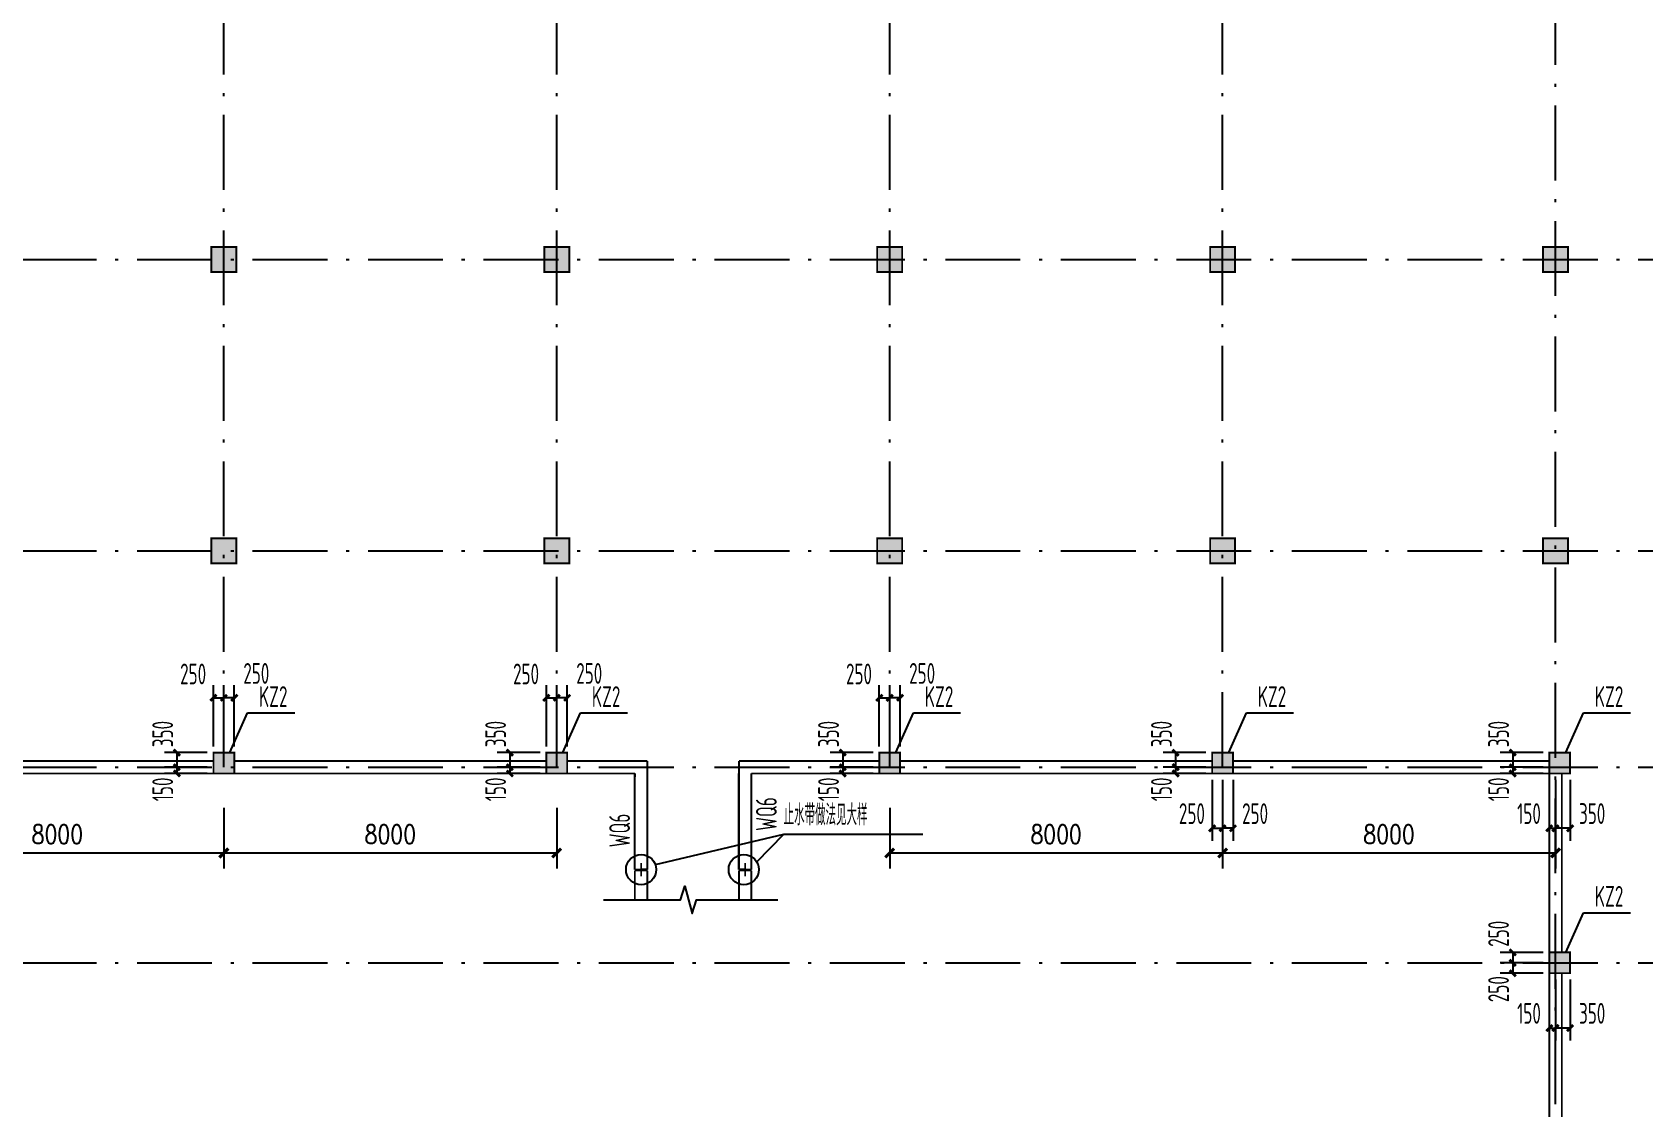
# Model space of a CAD drawing. Extents: x 2468086 to 6957054, y -3413633 to -667223.
# Drawn here: x 4965166 to 5003891, y -1192652 to -1166805 of the extents above; entities that cross this region are included whole.
import ezdxf

# ---------------------------------------------------------------- set-up
doc = ezdxf.new("R2010")
doc.units = 0
doc.header["$LTSCALE"] = 100
doc.header["$MEASUREMENT"] = 0
doc.linetypes.add('2', pattern=[18.5, 12, -3, 0.5, -3])
doc.layers.get('0').update_dxf_attribs({"linetype": 'CONTINUOUS'})
doc.layers.get('DEFPOINTS').update_dxf_attribs({"linetype": 'CONTINUOUS'})
for name, color, linetype in [('AXIS', 3, 'CONTINUOUS'), ('PUB_TITLE', 4, 'CONTINUOUS'), ('THIN', 7, 'CONTINUOUS'), ('WALL', 181, 'CONTINUOUS'), ('WINDOW', 4, 'CONTINUOUS'), ('墙__实线', 3, 'CONTINUOUS'), ('柱', 2, 'CONTINUOUS'), ('柱填充', 43, 'CONTINUOUS'), ('柱编号', 211, 'CONTINUOUS'), ('轴线__尺寸数字', 7, 'CONTINUOUS'), ('轴线__点划线', 252, '2'), ('通风井定位', 145, 'CONTINUOUS')]:
    doc.layers.add(name, color=color, linetype=linetype)
doc.styles.add('DIM_FONT', font='SIMPLEX.shx', dxfattribs={"width": 0.8})
doc.styles.add('GB', font='gbxwxt.shx', dxfattribs={"width": 0.7, "height": 500, "bigfont": 'gbhzfs.shx'})
doc.dimstyles.new('DIMN150', dxfattribs={"dimscale": 1.5, "dimtxt": 300, "dimasz": 100, "dimexe": 250, "dimexo": 300, "dimgap": 150, "dimtad": 1, "dimdec": 0, "dimzin": 0, "dimdsep": 46, "dimtxsty": 'DIM_FONT', "dimblk": 'ARCHTICK', "dimcen": 0.09, "dimclrt": 7, "dimazin": 2, "dimtfac": 1, "dimtdec": 0, "dimtix": 1, "dimtmove": 2, "dimatfit": 3, "dimfxl": 1, "dimtolj": 1, "dimtzin": 0, "dimarcsym": 0})
doc.dimstyles.new('LYSDIM1', dxfattribs={"dimtxt": 375, "dimasz": 1.5, "dimexe": 300, "dimexo": 150, "dimgap": 90, "dimtad": 1, "dimdec": 0, "dimzin": 0, "dimdsep": 46, "dimtxsty": 'GB', "dimblk1": 'JT', "dimblk2": 'JT', "dimsah": 1, "dimcen": 0, "dimclrt": 7, "dimadec": 0, "dimazin": 0, "dimtfac": 1, "dimtdec": 0, "dimtix": 1, "dimtmove": 2, "dimatfit": 3, "dimldrblk": 'JT', "dimfxl": 1, "dimtolj": 1, "dimtzin": 0, "dimarcsym": 0})

# ---------------------------------------------------------------- blocks, each defined once
blk = doc.blocks.new('_ARCHTICK')
at = {"color": 0, "const_width": 0.5}
blk.add_lwpolyline([(-0.71, -0.71), (0.71, 0.71)], dxfattribs=at)
blk = doc.blocks.new('*D2789')
at = {"layer": 'AXIS', "color": 0, "lineweight": -2, "transparency": 16777216}
for p, q in [((4985771, -1185443), (4985771, -1186904)), ((4993771, -1185443), (4993771, -1186904)), ((4985771, -1186529), (4993771, -1186529))]:
    blk.add_line(p, q, dxfattribs=at)
at = {"layer": 'DEFPOINTS', "color": 0, "transparency": 16777216}
for p in [(4985771, -1184993), (4993771, -1184993), (4993771, -1186529)]:
    blk.add_point(p, dxfattribs=at)
at = {"layer": 'AXIS', "color": 0, "lineweight": -2, "transparency": 16777216, "xscale": 150, "yscale": 150, "zscale": 150, "rotation": 180}
blk.add_blockref('_ARCHTICK', (4985771, -1186529), dxfattribs=at)
at = {"layer": 'AXIS', "color": 0, "lineweight": -2, "transparency": 16777216, "xscale": 150, "yscale": 150, "zscale": 150}
blk.add_blockref('_ARCHTICK', (4993771, -1186529), dxfattribs=at)
at = {"layer": 'AXIS', "color": 7, "transparency": 16777216, "insert": (4989771, -1186079), "char_height": 450, "attachment_point": 5, "style": 'DIM_FONT'}
blk.add_mtext('\\A1;8000', dxfattribs=at)
blk = doc.blocks.new('*D2790')
at = {"layer": 'AXIS', "color": 0, "lineweight": -2, "transparency": 16777216}
for p, q in [((4993771, -1185443), (4993771, -1186904)), ((5001771, -1185443), (5001771, -1186904)), ((4993771, -1186529), (5001771, -1186529))]:
    blk.add_line(p, q, dxfattribs=at)
at = {"layer": 'DEFPOINTS', "color": 0, "transparency": 16777216}
for p in [(4993771, -1184993), (5001771, -1184993), (5001771, -1186529)]:
    blk.add_point(p, dxfattribs=at)
at = {"layer": 'AXIS', "color": 0, "lineweight": -2, "transparency": 16777216, "xscale": 150, "yscale": 150, "zscale": 150, "rotation": 180}
blk.add_blockref('_ARCHTICK', (4993771, -1186529), dxfattribs=at)
at = {"layer": 'AXIS', "color": 0, "lineweight": -2, "transparency": 16777216, "xscale": 150, "yscale": 150, "zscale": 150}
blk.add_blockref('_ARCHTICK', (5001771, -1186529), dxfattribs=at)
at = {"layer": 'AXIS', "color": 7, "transparency": 16777216, "insert": (4997771, -1186079), "char_height": 450, "attachment_point": 5, "style": 'DIM_FONT'}
blk.add_mtext('\\A1;8000', dxfattribs=at)
blk = doc.blocks.new('*D2802')
at = {"layer": 'AXIS', "color": 0, "lineweight": -2, "transparency": 16777216}
for p, q in [((4961771, -1185443), (4961771, -1186904)), ((4969771, -1185443), (4969771, -1186904)), ((4961771, -1186529), (4969771, -1186529))]:
    blk.add_line(p, q, dxfattribs=at)
at = {"layer": 'DEFPOINTS', "color": 0, "transparency": 16777216}
for p in [(4961771, -1184993), (4969771, -1184993), (4969771, -1186529)]:
    blk.add_point(p, dxfattribs=at)
at = {"layer": 'AXIS', "color": 0, "lineweight": -2, "transparency": 16777216, "xscale": 150, "yscale": 150, "zscale": 150, "rotation": 180}
blk.add_blockref('_ARCHTICK', (4961771, -1186529), dxfattribs=at)
at = {"layer": 'AXIS', "color": 0, "lineweight": -2, "transparency": 16777216, "xscale": 150, "yscale": 150, "zscale": 150}
blk.add_blockref('_ARCHTICK', (4969771, -1186529), dxfattribs=at)
at = {"layer": 'AXIS', "color": 7, "transparency": 16777216, "insert": (4965771, -1186079), "char_height": 450, "attachment_point": 5, "style": 'DIM_FONT'}
blk.add_mtext('\\A1;8000', dxfattribs=at)
blk = doc.blocks.new('*D2803')
at = {"layer": 'AXIS', "color": 0, "lineweight": -2, "transparency": 16777216}
for p, q in [((4969771, -1185443), (4969771, -1186904)), ((4977771, -1185443), (4977771, -1186904)), ((4969771, -1186529), (4977771, -1186529))]:
    blk.add_line(p, q, dxfattribs=at)
at = {"layer": 'DEFPOINTS', "color": 0, "transparency": 16777216}
for p in [(4969771, -1184993), (4977771, -1184993), (4977771, -1186529)]:
    blk.add_point(p, dxfattribs=at)
at = {"layer": 'AXIS', "color": 0, "lineweight": -2, "transparency": 16777216, "xscale": 150, "yscale": 150, "zscale": 150, "rotation": 180}
blk.add_blockref('_ARCHTICK', (4969771, -1186529), dxfattribs=at)
at = {"layer": 'AXIS', "color": 0, "lineweight": -2, "transparency": 16777216, "xscale": 150, "yscale": 150, "zscale": 150}
blk.add_blockref('_ARCHTICK', (4977771, -1186529), dxfattribs=at)
at = {"layer": 'AXIS', "color": 7, "transparency": 16777216, "insert": (4973771, -1186079), "char_height": 450, "attachment_point": 5, "style": 'DIM_FONT'}
blk.add_mtext('\\A1;8000', dxfattribs=at)
blk = doc.blocks.new('JT')
at = {"layer": '轴线__尺寸数字', "const_width": 45}
blk.add_lwpolyline([(-50, -50), (50, 50)], dxfattribs=at)
blk.add_lwpolyline([(-50, -50), (50, 50)], dxfattribs=at)
blk = doc.blocks.new('*D3427')
at = {"layer": 'DEFPOINTS', "color": 0, "transparency": 16777216}
for p in [(5000742, -1189168), (5001621, -1188918), (5001621, -1189168)]:
    blk.add_point(p, dxfattribs=at)
at = {"layer": '通风井定位', "color": 0, "lineweight": -2, "transparency": 16777216}
for p, q in [((5001471, -1188918), (5000442, -1188918)), ((5001471, -1189168), (5000442, -1189168)), ((5000742, -1188919), (5000742, -1189166))]:
    blk.add_line(p, q, dxfattribs=at)
at = {"layer": '通风井定位', "color": 0, "lineweight": -2, "transparency": 16777216, "xscale": 1.5, "yscale": 1.5, "zscale": 1.5}
for p, rotation in [((5000742, -1188918), 90), ((5000742, -1189168), 270)]:
    blk.add_blockref('JT', p, dxfattribs=dict(at, rotation=rotation))
at = {"layer": '通风井定位', "color": 7, "transparency": 16777216, "insert": (5000402, -1188471), "char_height": 500, "attachment_point": 5, "rotation": 90, "style": 'GB'}
blk.add_mtext('\\A1;250', dxfattribs=at)
blk = doc.blocks.new('*D3428')
at = {"layer": 'DEFPOINTS', "color": 0, "transparency": 16777216}
for p in [(5001621, -1189168), (5000742, -1189418), (5001621, -1189418)]:
    blk.add_point(p, dxfattribs=at)
at = {"layer": '通风井定位', "color": 0, "lineweight": -2, "transparency": 16777216}
for p, q in [((5001471, -1189168), (5000442, -1189168)), ((5000742, -1189169), (5000742, -1189416)), ((5001471, -1189418), (5000442, -1189418))]:
    blk.add_line(p, q, dxfattribs=at)
at = {"layer": '通风井定位', "color": 0, "lineweight": -2, "transparency": 16777216, "xscale": 1.5, "yscale": 1.5, "zscale": 1.5}
for p, rotation in [((5000742, -1189168), 90), ((5000742, -1189418), 270)]:
    blk.add_blockref('JT', p, dxfattribs=dict(at, rotation=rotation))
at = {"layer": '通风井定位', "color": 7, "transparency": 16777216, "insert": (5000402, -1189801), "char_height": 500, "attachment_point": 5, "rotation": 90, "style": 'GB'}
blk.add_mtext('\\A1;250', dxfattribs=at)
blk = doc.blocks.new('*D3429')
at = {"layer": 'DEFPOINTS', "color": 0, "transparency": 16777216}
for p in [(5001621, -1189418), (5001771, -1189418), (5001771, -1190736)]:
    blk.add_point(p, dxfattribs=at)
at = {"layer": '通风井定位', "color": 0, "lineweight": -2, "transparency": 16777216}
for p, q in [((5001621, -1189568), (5001621, -1191036)), ((5001771, -1189568), (5001771, -1191036)), ((5001619, -1190736), (5001618, -1190736)), ((5001621, -1190736), (5001771, -1190736)), ((5001772, -1190736), (5001774, -1190736))]:
    blk.add_line(p, q, dxfattribs=at)
at = {"layer": '通风井定位', "color": 0, "lineweight": -2, "transparency": 16777216, "xscale": 1.5, "yscale": 1.5, "zscale": 1.5}
blk.add_blockref('JT', (5001621, -1190736), dxfattribs=at)
at = {"layer": '通风井定位', "color": 0, "lineweight": -2, "transparency": 16777216, "xscale": 1.5, "yscale": 1.5, "zscale": 1.5, "rotation": 180}
blk.add_blockref('JT', (5001771, -1190736), dxfattribs=at)
at = {"layer": '通风井定位', "color": 7, "transparency": 16777216, "insert": (5001133, -1190383), "char_height": 500, "attachment_point": 5, "style": 'GB'}
blk.add_mtext('\\A1;150', dxfattribs=at)
blk = doc.blocks.new('*D3430')
at = {"layer": 'DEFPOINTS', "color": 0, "transparency": 16777216}
for p in [(5001771, -1189418), (5002121, -1189418), (5001771, -1190736)]:
    blk.add_point(p, dxfattribs=at)
at = {"layer": '通风井定位', "color": 0, "lineweight": -2, "transparency": 16777216}
for p, q in [((5001771, -1189568), (5001771, -1191036)), ((5002121, -1189568), (5002121, -1191036)), ((5002119, -1190736), (5001772, -1190736))]:
    blk.add_line(p, q, dxfattribs=at)
at = {"layer": '通风井定位', "color": 0, "lineweight": -2, "transparency": 16777216, "xscale": 1.5, "yscale": 1.5, "zscale": 1.5, "rotation": 180}
blk.add_blockref('JT', (5001771, -1190736), dxfattribs=at)
at = {"layer": '通风井定位', "color": 0, "lineweight": -2, "transparency": 16777216, "xscale": 1.5, "yscale": 1.5, "zscale": 1.5}
blk.add_blockref('JT', (5002121, -1190736), dxfattribs=at)
at = {"layer": '通风井定位', "color": 7, "transparency": 16777216, "insert": (5002651, -1190383), "char_height": 500, "attachment_point": 5, "style": 'GB'}
blk.add_mtext('\\A1;350', dxfattribs=at)
blk = doc.blocks.new('*D3431')
at = {"layer": 'DEFPOINTS', "color": 0, "transparency": 16777216}
for p in [(5001621, -1184118), (5000742, -1184468), (5001621, -1184468)]:
    blk.add_point(p, dxfattribs=at)
at = {"layer": '通风井定位', "color": 0, "lineweight": -2, "transparency": 16777216}
for p, q in [((5001471, -1184118), (5000442, -1184118)), ((5000742, -1184119), (5000742, -1184466)), ((5001471, -1184468), (5000442, -1184468))]:
    blk.add_line(p, q, dxfattribs=at)
at = {"layer": '通风井定位', "color": 0, "lineweight": -2, "transparency": 16777216, "xscale": 1.5, "yscale": 1.5, "zscale": 1.5}
for p, rotation in [((5000742, -1184118), 90), ((5000742, -1184468), 270)]:
    blk.add_blockref('JT', p, dxfattribs=dict(at, rotation=rotation))
at = {"layer": '通风井定位', "color": 7, "transparency": 16777216, "insert": (5000402, -1183671), "char_height": 500, "attachment_point": 5, "rotation": 90, "style": 'GB'}
blk.add_mtext('\\A1;350', dxfattribs=at)
blk = doc.blocks.new('*D3432')
at = {"layer": 'DEFPOINTS', "color": 0, "transparency": 16777216}
for p in [(5001621, -1184468), (5000742, -1184618), (5001621, -1184618)]:
    blk.add_point(p, dxfattribs=at)
at = {"layer": '通风井定位', "color": 0, "lineweight": -2, "transparency": 16777216}
for p, q in [((5001471, -1184468), (5000442, -1184468)), ((5000742, -1184466), (5000742, -1184465)), ((5000742, -1184468), (5000742, -1184618)), ((5001471, -1184618), (5000442, -1184618)), ((5000742, -1184619), (5000742, -1184621))]:
    blk.add_line(p, q, dxfattribs=at)
at = {"layer": '通风井定位', "color": 0, "lineweight": -2, "transparency": 16777216, "xscale": 1.5, "yscale": 1.5, "zscale": 1.5}
for p, rotation in [((5000742, -1184468), 270), ((5000742, -1184618), 90)]:
    blk.add_blockref('JT', p, dxfattribs=dict(at, rotation=rotation))
at = {"layer": '通风井定位', "color": 7, "transparency": 16777216, "insert": (5000402, -1185001), "char_height": 500, "attachment_point": 5, "rotation": 90, "style": 'GB'}
blk.add_mtext('\\A1;150', dxfattribs=at)
blk = doc.blocks.new('*D3433')
at = {"layer": 'DEFPOINTS', "color": 0, "transparency": 16777216}
for p in [(5001621, -1184618), (5001771, -1184618), (5001771, -1185936)]:
    blk.add_point(p, dxfattribs=at)
at = {"layer": '通风井定位', "color": 0, "lineweight": -2, "transparency": 16777216}
for p, q in [((5001621, -1184768), (5001621, -1186236)), ((5001771, -1184768), (5001771, -1186236)), ((5001619, -1185936), (5001618, -1185936)), ((5001621, -1185936), (5001771, -1185936)), ((5001772, -1185936), (5001774, -1185936))]:
    blk.add_line(p, q, dxfattribs=at)
at = {"layer": '通风井定位', "color": 0, "lineweight": -2, "transparency": 16777216, "xscale": 1.5, "yscale": 1.5, "zscale": 1.5}
blk.add_blockref('JT', (5001621, -1185936), dxfattribs=at)
at = {"layer": '通风井定位', "color": 0, "lineweight": -2, "transparency": 16777216, "xscale": 1.5, "yscale": 1.5, "zscale": 1.5, "rotation": 180}
blk.add_blockref('JT', (5001771, -1185936), dxfattribs=at)
at = {"layer": '通风井定位', "color": 7, "transparency": 16777216, "insert": (5001133, -1185583), "char_height": 500, "attachment_point": 5, "style": 'GB'}
blk.add_mtext('\\A1;150', dxfattribs=at)
blk = doc.blocks.new('*D3434')
at = {"layer": 'DEFPOINTS', "color": 0, "transparency": 16777216}
for p in [(5001771, -1184618), (5002121, -1184618), (5001771, -1185936)]:
    blk.add_point(p, dxfattribs=at)
at = {"layer": '通风井定位', "color": 0, "lineweight": -2, "transparency": 16777216}
for p, q in [((5001771, -1184768), (5001771, -1186236)), ((5002121, -1184768), (5002121, -1186236)), ((5002119, -1185936), (5001772, -1185936))]:
    blk.add_line(p, q, dxfattribs=at)
at = {"layer": '通风井定位', "color": 0, "lineweight": -2, "transparency": 16777216, "xscale": 1.5, "yscale": 1.5, "zscale": 1.5, "rotation": 180}
blk.add_blockref('JT', (5001771, -1185936), dxfattribs=at)
at = {"layer": '通风井定位', "color": 0, "lineweight": -2, "transparency": 16777216, "xscale": 1.5, "yscale": 1.5, "zscale": 1.5}
blk.add_blockref('JT', (5002121, -1185936), dxfattribs=at)
at = {"layer": '通风井定位', "color": 7, "transparency": 16777216, "insert": (5002651, -1185583), "char_height": 500, "attachment_point": 5, "style": 'GB'}
blk.add_mtext('\\A1;350', dxfattribs=at)
blk = doc.blocks.new('*D3435')
at = {"layer": 'DEFPOINTS', "color": 0, "transparency": 16777216}
for p in [(4993521, -1184118), (4992642, -1184468), (4993521, -1184468)]:
    blk.add_point(p, dxfattribs=at)
at = {"layer": '通风井定位', "color": 0, "lineweight": -2, "transparency": 16777216}
for p, q in [((4993371, -1184118), (4992342, -1184118)), ((4992642, -1184119), (4992642, -1184466)), ((4993371, -1184468), (4992342, -1184468))]:
    blk.add_line(p, q, dxfattribs=at)
at = {"layer": '通风井定位', "color": 0, "lineweight": -2, "transparency": 16777216, "xscale": 1.5, "yscale": 1.5, "zscale": 1.5}
for p, rotation in [((4992642, -1184118), 90), ((4992642, -1184468), 270)]:
    blk.add_blockref('JT', p, dxfattribs=dict(at, rotation=rotation))
at = {"layer": '通风井定位', "color": 7, "transparency": 16777216, "insert": (4992302, -1183671), "char_height": 500, "attachment_point": 5, "rotation": 90, "style": 'GB'}
blk.add_mtext('\\A1;350', dxfattribs=at)
blk = doc.blocks.new('*D3436')
at = {"layer": 'DEFPOINTS', "color": 0, "transparency": 16777216}
for p in [(4993521, -1184468), (4992642, -1184618), (4993521, -1184618)]:
    blk.add_point(p, dxfattribs=at)
at = {"layer": '通风井定位', "color": 0, "lineweight": -2, "transparency": 16777216}
for p, q in [((4993371, -1184468), (4992342, -1184468)), ((4992642, -1184466), (4992642, -1184465)), ((4992642, -1184468), (4992642, -1184618)), ((4993371, -1184618), (4992342, -1184618)), ((4992642, -1184619), (4992642, -1184621))]:
    blk.add_line(p, q, dxfattribs=at)
at = {"layer": '通风井定位', "color": 0, "lineweight": -2, "transparency": 16777216, "xscale": 1.5, "yscale": 1.5, "zscale": 1.5}
for p, rotation in [((4992642, -1184468), 270), ((4992642, -1184618), 90)]:
    blk.add_blockref('JT', p, dxfattribs=dict(at, rotation=rotation))
at = {"layer": '通风井定位', "color": 7, "transparency": 16777216, "insert": (4992302, -1185001), "char_height": 500, "attachment_point": 5, "rotation": 90, "style": 'GB'}
blk.add_mtext('\\A1;150', dxfattribs=at)
blk = doc.blocks.new('*D3437')
at = {"layer": 'DEFPOINTS', "color": 0, "transparency": 16777216}
for p in [(4993521, -1184618), (4993771, -1184618), (4993771, -1185936)]:
    blk.add_point(p, dxfattribs=at)
at = {"layer": '通风井定位', "color": 0, "lineweight": -2, "transparency": 16777216}
for p, q in [((4993521, -1184768), (4993521, -1186236)), ((4993771, -1184768), (4993771, -1186236)), ((4993522, -1185936), (4993769, -1185936))]:
    blk.add_line(p, q, dxfattribs=at)
at = {"layer": '通风井定位', "color": 0, "lineweight": -2, "transparency": 16777216, "xscale": 1.5, "yscale": 1.5, "zscale": 1.5, "rotation": 180}
blk.add_blockref('JT', (4993521, -1185936), dxfattribs=at)
at = {"layer": '通风井定位', "color": 0, "lineweight": -2, "transparency": 16777216, "xscale": 1.5, "yscale": 1.5, "zscale": 1.5}
blk.add_blockref('JT', (4993771, -1185936), dxfattribs=at)
at = {"layer": '通风井定位', "color": 7, "transparency": 16777216, "insert": (4993033, -1185583), "char_height": 500, "attachment_point": 5, "style": 'GB'}
blk.add_mtext('\\A1;250', dxfattribs=at)
blk = doc.blocks.new('*D3438')
at = {"layer": 'DEFPOINTS', "color": 0, "transparency": 16777216}
for p in [(4993771, -1184618), (4994021, -1184618), (4993771, -1185936)]:
    blk.add_point(p, dxfattribs=at)
at = {"layer": '通风井定位', "color": 0, "lineweight": -2, "transparency": 16777216}
for p, q in [((4993771, -1184768), (4993771, -1186236)), ((4994021, -1184768), (4994021, -1186236)), ((4994019, -1185936), (4993772, -1185936))]:
    blk.add_line(p, q, dxfattribs=at)
at = {"layer": '通风井定位', "color": 0, "lineweight": -2, "transparency": 16777216, "xscale": 1.5, "yscale": 1.5, "zscale": 1.5, "rotation": 180}
blk.add_blockref('JT', (4993771, -1185936), dxfattribs=at)
at = {"layer": '通风井定位', "color": 0, "lineweight": -2, "transparency": 16777216, "xscale": 1.5, "yscale": 1.5, "zscale": 1.5}
blk.add_blockref('JT', (4994021, -1185936), dxfattribs=at)
at = {"layer": '通风井定位', "color": 7, "transparency": 16777216, "insert": (4994551, -1185583), "char_height": 500, "attachment_point": 5, "style": 'GB'}
blk.add_mtext('\\A1;250', dxfattribs=at)
blk = doc.blocks.new('*D3439')
at = {"layer": 'DEFPOINTS', "color": 0, "transparency": 16777216}
for p in [(4985521, -1184118), (4984642, -1184468), (4985521, -1184468)]:
    blk.add_point(p, dxfattribs=at)
at = {"layer": '通风井定位', "color": 0, "lineweight": -2, "transparency": 16777216}
for p, q in [((4985371, -1184118), (4984342, -1184118)), ((4984642, -1184119), (4984642, -1184466)), ((4985371, -1184468), (4984342, -1184468))]:
    blk.add_line(p, q, dxfattribs=at)
at = {"layer": '通风井定位', "color": 0, "lineweight": -2, "transparency": 16777216, "xscale": 1.5, "yscale": 1.5, "zscale": 1.5}
for p, rotation in [((4984642, -1184118), 90), ((4984642, -1184468), 270)]:
    blk.add_blockref('JT', p, dxfattribs=dict(at, rotation=rotation))
at = {"layer": '通风井定位', "color": 7, "transparency": 16777216, "insert": (4984302, -1183671), "char_height": 500, "attachment_point": 5, "rotation": 90, "style": 'GB'}
blk.add_mtext('\\A1;350', dxfattribs=at)
blk = doc.blocks.new('*D3440')
at = {"layer": 'DEFPOINTS', "color": 0, "transparency": 16777216}
for p in [(4985521, -1184468), (4984642, -1184618), (4985521, -1184618)]:
    blk.add_point(p, dxfattribs=at)
at = {"layer": '通风井定位', "color": 0, "lineweight": -2, "transparency": 16777216}
for p, q in [((4985371, -1184468), (4984342, -1184468)), ((4984642, -1184466), (4984642, -1184465)), ((4984642, -1184468), (4984642, -1184618)), ((4985371, -1184618), (4984342, -1184618)), ((4984642, -1184619), (4984642, -1184621))]:
    blk.add_line(p, q, dxfattribs=at)
at = {"layer": '通风井定位', "color": 0, "lineweight": -2, "transparency": 16777216, "xscale": 1.5, "yscale": 1.5, "zscale": 1.5}
for p, rotation in [((4984642, -1184468), 270), ((4984642, -1184618), 90)]:
    blk.add_blockref('JT', p, dxfattribs=dict(at, rotation=rotation))
at = {"layer": '通风井定位', "color": 7, "transparency": 16777216, "insert": (4984302, -1185001), "char_height": 500, "attachment_point": 5, "rotation": 90, "style": 'GB'}
blk.add_mtext('\\A1;150', dxfattribs=at)
blk = doc.blocks.new('*D3441')
at = {"layer": 'DEFPOINTS', "color": 0, "transparency": 16777216}
for p in [(4985771, -1182800), (4985521, -1184118), (4985771, -1184118)]:
    blk.add_point(p, dxfattribs=at)
at = {"layer": '通风井定位', "color": 0, "lineweight": -2, "transparency": 16777216}
for p, q in [((4985521, -1183968), (4985521, -1182500)), ((4985771, -1183968), (4985771, -1182500)), ((4985522, -1182800), (4985769, -1182800))]:
    blk.add_line(p, q, dxfattribs=at)
at = {"layer": '通风井定位', "color": 0, "lineweight": -2, "transparency": 16777216, "xscale": 1.5, "yscale": 1.5, "zscale": 1.5, "rotation": 180}
blk.add_blockref('JT', (4985521, -1182800), dxfattribs=at)
at = {"layer": '通风井定位', "color": 0, "lineweight": -2, "transparency": 16777216, "xscale": 1.5, "yscale": 1.5, "zscale": 1.5}
blk.add_blockref('JT', (4985771, -1182800), dxfattribs=at)
at = {"layer": '通风井定位', "color": 7, "transparency": 16777216, "insert": (4985033, -1182227), "char_height": 500, "attachment_point": 5, "style": 'GB'}
blk.add_mtext('\\A1;250', dxfattribs=at)
blk = doc.blocks.new('*D3442')
at = {"layer": 'DEFPOINTS', "color": 0, "transparency": 16777216}
for p in [(4985771, -1182800), (4985771, -1184118), (4986021, -1184118)]:
    blk.add_point(p, dxfattribs=at)
at = {"layer": '通风井定位', "color": 0, "lineweight": -2, "transparency": 16777216}
for p, q in [((4985771, -1183968), (4985771, -1182500)), ((4986021, -1183968), (4986021, -1182500)), ((4986019, -1182800), (4985772, -1182800))]:
    blk.add_line(p, q, dxfattribs=at)
at = {"layer": '通风井定位', "color": 0, "lineweight": -2, "transparency": 16777216, "xscale": 1.5, "yscale": 1.5, "zscale": 1.5, "rotation": 180}
blk.add_blockref('JT', (4985771, -1182800), dxfattribs=at)
at = {"layer": '通风井定位', "color": 0, "lineweight": -2, "transparency": 16777216, "xscale": 1.5, "yscale": 1.5, "zscale": 1.5}
blk.add_blockref('JT', (4986021, -1182800), dxfattribs=at)
at = {"layer": '通风井定位', "color": 7, "transparency": 16777216, "insert": (4986551, -1182214), "char_height": 500, "attachment_point": 5, "style": 'GB'}
blk.add_mtext('\\A1;250', dxfattribs=at)
blk = doc.blocks.new('*D3443')
at = {"layer": 'DEFPOINTS', "color": 0, "transparency": 16777216}
for p in [(4977521, -1184118), (4976642, -1184468), (4977521, -1184468)]:
    blk.add_point(p, dxfattribs=at)
at = {"layer": '通风井定位', "color": 0, "lineweight": -2, "transparency": 16777216}
for p, q in [((4977371, -1184118), (4976342, -1184118)), ((4976642, -1184119), (4976642, -1184466)), ((4977371, -1184468), (4976342, -1184468))]:
    blk.add_line(p, q, dxfattribs=at)
at = {"layer": '通风井定位', "color": 0, "lineweight": -2, "transparency": 16777216, "xscale": 1.5, "yscale": 1.5, "zscale": 1.5}
for p, rotation in [((4976642, -1184118), 90), ((4976642, -1184468), 270)]:
    blk.add_blockref('JT', p, dxfattribs=dict(at, rotation=rotation))
at = {"layer": '通风井定位', "color": 7, "transparency": 16777216, "insert": (4976302, -1183671), "char_height": 500, "attachment_point": 5, "rotation": 90, "style": 'GB'}
blk.add_mtext('\\A1;350', dxfattribs=at)
blk = doc.blocks.new('*D3444')
at = {"layer": 'DEFPOINTS', "color": 0, "transparency": 16777216}
for p in [(4977521, -1184468), (4976642, -1184618), (4977521, -1184618)]:
    blk.add_point(p, dxfattribs=at)
at = {"layer": '通风井定位', "color": 0, "lineweight": -2, "transparency": 16777216}
for p, q in [((4977371, -1184468), (4976342, -1184468)), ((4976642, -1184466), (4976642, -1184465)), ((4976642, -1184468), (4976642, -1184618)), ((4977371, -1184618), (4976342, -1184618)), ((4976642, -1184619), (4976642, -1184621))]:
    blk.add_line(p, q, dxfattribs=at)
at = {"layer": '通风井定位', "color": 0, "lineweight": -2, "transparency": 16777216, "xscale": 1.5, "yscale": 1.5, "zscale": 1.5}
for p, rotation in [((4976642, -1184468), 270), ((4976642, -1184618), 90)]:
    blk.add_blockref('JT', p, dxfattribs=dict(at, rotation=rotation))
at = {"layer": '通风井定位', "color": 7, "transparency": 16777216, "insert": (4976302, -1185001), "char_height": 500, "attachment_point": 5, "rotation": 90, "style": 'GB'}
blk.add_mtext('\\A1;150', dxfattribs=at)
blk = doc.blocks.new('*D3445')
at = {"layer": 'DEFPOINTS', "color": 0, "transparency": 16777216}
for p in [(4977771, -1182800), (4977521, -1184118), (4977771, -1184118)]:
    blk.add_point(p, dxfattribs=at)
at = {"layer": '通风井定位', "color": 0, "lineweight": -2, "transparency": 16777216}
for p, q in [((4977521, -1183968), (4977521, -1182500)), ((4977771, -1183968), (4977771, -1182500)), ((4977522, -1182800), (4977769, -1182800))]:
    blk.add_line(p, q, dxfattribs=at)
at = {"layer": '通风井定位', "color": 0, "lineweight": -2, "transparency": 16777216, "xscale": 1.5, "yscale": 1.5, "zscale": 1.5, "rotation": 180}
blk.add_blockref('JT', (4977521, -1182800), dxfattribs=at)
at = {"layer": '通风井定位', "color": 0, "lineweight": -2, "transparency": 16777216, "xscale": 1.5, "yscale": 1.5, "zscale": 1.5}
blk.add_blockref('JT', (4977771, -1182800), dxfattribs=at)
at = {"layer": '通风井定位', "color": 7, "transparency": 16777216, "insert": (4977033, -1182227), "char_height": 500, "attachment_point": 5, "style": 'GB'}
blk.add_mtext('\\A1;250', dxfattribs=at)
blk = doc.blocks.new('*D3446')
at = {"layer": 'DEFPOINTS', "color": 0, "transparency": 16777216}
for p in [(4977771, -1182800), (4977771, -1184118), (4978021, -1184118)]:
    blk.add_point(p, dxfattribs=at)
at = {"layer": '通风井定位', "color": 0, "lineweight": -2, "transparency": 16777216}
for p, q in [((4977771, -1183968), (4977771, -1182500)), ((4978021, -1183968), (4978021, -1182500)), ((4978019, -1182800), (4977772, -1182800))]:
    blk.add_line(p, q, dxfattribs=at)
at = {"layer": '通风井定位', "color": 0, "lineweight": -2, "transparency": 16777216, "xscale": 1.5, "yscale": 1.5, "zscale": 1.5, "rotation": 180}
blk.add_blockref('JT', (4977771, -1182800), dxfattribs=at)
at = {"layer": '通风井定位', "color": 0, "lineweight": -2, "transparency": 16777216, "xscale": 1.5, "yscale": 1.5, "zscale": 1.5}
blk.add_blockref('JT', (4978021, -1182800), dxfattribs=at)
at = {"layer": '通风井定位', "color": 7, "transparency": 16777216, "insert": (4978551, -1182214), "char_height": 500, "attachment_point": 5, "style": 'GB'}
blk.add_mtext('\\A1;250', dxfattribs=at)
blk = doc.blocks.new('*D3447')
at = {"layer": 'DEFPOINTS', "color": 0, "transparency": 16777216}
for p in [(4969521, -1184118), (4968642, -1184468), (4969521, -1184468)]:
    blk.add_point(p, dxfattribs=at)
at = {"layer": '通风井定位', "color": 0, "lineweight": -2, "transparency": 16777216}
for p, q in [((4969371, -1184118), (4968342, -1184118)), ((4968642, -1184119), (4968642, -1184466)), ((4969371, -1184468), (4968342, -1184468))]:
    blk.add_line(p, q, dxfattribs=at)
at = {"layer": '通风井定位', "color": 0, "lineweight": -2, "transparency": 16777216, "xscale": 1.5, "yscale": 1.5, "zscale": 1.5}
for p, rotation in [((4968642, -1184118), 90), ((4968642, -1184468), 270)]:
    blk.add_blockref('JT', p, dxfattribs=dict(at, rotation=rotation))
at = {"layer": '通风井定位', "color": 7, "transparency": 16777216, "insert": (4968302, -1183671), "char_height": 500, "attachment_point": 5, "rotation": 90, "style": 'GB'}
blk.add_mtext('\\A1;350', dxfattribs=at)
blk = doc.blocks.new('*D3448')
at = {"layer": 'DEFPOINTS', "color": 0, "transparency": 16777216}
for p in [(4969521, -1184468), (4968642, -1184618), (4969521, -1184618)]:
    blk.add_point(p, dxfattribs=at)
at = {"layer": '通风井定位', "color": 0, "lineweight": -2, "transparency": 16777216}
for p, q in [((4969371, -1184468), (4968342, -1184468)), ((4968642, -1184466), (4968642, -1184465)), ((4968642, -1184468), (4968642, -1184618)), ((4969371, -1184618), (4968342, -1184618)), ((4968642, -1184619), (4968642, -1184621))]:
    blk.add_line(p, q, dxfattribs=at)
at = {"layer": '通风井定位', "color": 0, "lineweight": -2, "transparency": 16777216, "xscale": 1.5, "yscale": 1.5, "zscale": 1.5}
for p, rotation in [((4968642, -1184468), 270), ((4968642, -1184618), 90)]:
    blk.add_blockref('JT', p, dxfattribs=dict(at, rotation=rotation))
at = {"layer": '通风井定位', "color": 7, "transparency": 16777216, "insert": (4968302, -1185001), "char_height": 500, "attachment_point": 5, "rotation": 90, "style": 'GB'}
blk.add_mtext('\\A1;150', dxfattribs=at)
blk = doc.blocks.new('*D3449')
at = {"layer": 'DEFPOINTS', "color": 0, "transparency": 16777216}
for p in [(4969771, -1182800), (4969521, -1184118), (4969771, -1184118)]:
    blk.add_point(p, dxfattribs=at)
at = {"layer": '通风井定位', "color": 0, "lineweight": -2, "transparency": 16777216}
for p, q in [((4969521, -1183968), (4969521, -1182500)), ((4969771, -1183968), (4969771, -1182500)), ((4969522, -1182800), (4969769, -1182800))]:
    blk.add_line(p, q, dxfattribs=at)
at = {"layer": '通风井定位', "color": 0, "lineweight": -2, "transparency": 16777216, "xscale": 1.5, "yscale": 1.5, "zscale": 1.5, "rotation": 180}
blk.add_blockref('JT', (4969521, -1182800), dxfattribs=at)
at = {"layer": '通风井定位', "color": 0, "lineweight": -2, "transparency": 16777216, "xscale": 1.5, "yscale": 1.5, "zscale": 1.5}
blk.add_blockref('JT', (4969771, -1182800), dxfattribs=at)
at = {"layer": '通风井定位', "color": 7, "transparency": 16777216, "insert": (4969033, -1182227), "char_height": 500, "attachment_point": 5, "style": 'GB'}
blk.add_mtext('\\A1;250', dxfattribs=at)
blk = doc.blocks.new('*D3450')
at = {"layer": 'DEFPOINTS', "color": 0, "transparency": 16777216}
for p in [(4969771, -1182800), (4969771, -1184118), (4970021, -1184118)]:
    blk.add_point(p, dxfattribs=at)
at = {"layer": '通风井定位', "color": 0, "lineweight": -2, "transparency": 16777216}
for p, q in [((4969771, -1183968), (4969771, -1182500)), ((4970021, -1183968), (4970021, -1182500)), ((4970019, -1182800), (4969772, -1182800))]:
    blk.add_line(p, q, dxfattribs=at)
at = {"layer": '通风井定位', "color": 0, "lineweight": -2, "transparency": 16777216, "xscale": 1.5, "yscale": 1.5, "zscale": 1.5, "rotation": 180}
blk.add_blockref('JT', (4969771, -1182800), dxfattribs=at)
at = {"layer": '通风井定位', "color": 0, "lineweight": -2, "transparency": 16777216, "xscale": 1.5, "yscale": 1.5, "zscale": 1.5}
blk.add_blockref('JT', (4970021, -1182800), dxfattribs=at)
at = {"layer": '通风井定位', "color": 7, "transparency": 16777216, "insert": (4970551, -1182214), "char_height": 500, "attachment_point": 5, "style": 'GB'}
blk.add_mtext('\\A1;250', dxfattribs=at)

msp = doc.modelspace()

# ---------------------------------------------------------------- hatches: boundary and pattern name
at = {"layer": '柱填充'}
for points in [[(4969470.8, -1171967.8), (4969470.8, -1172567.8), (4970070.8, -1172567.8), (4970070.8, -1171967.8)], [(4977470.8, -1171967.8), (4977470.8, -1172567.8), (4978070.8, -1172567.8), (4978070.8, -1171967.8)], [(4985470.8, -1171967.8), (4985470.8, -1172567.8), (4986070.8, -1172567.8), (4986070.8, -1171967.8)], [(4993470.8, -1171967.8), (4993470.8, -1172567.8), (4994070.8, -1172567.8), (4994070.8, -1171967.8)], [(5001470.8, -1171967.8), (5001470.8, -1172567.8), (5002070.8, -1172567.8), (5002070.8, -1171967.8)], [(4969470.8, -1178967.8), (4969470.8, -1179567.8), (4970070.8, -1179567.8), (4970070.8, -1178967.8)], [(4977470.8, -1178967.8), (4977470.8, -1179567.8), (4978070.8, -1179567.8), (4978070.8, -1178967.8)], [(4985470.8, -1178967.8), (4985470.8, -1179567.8), (4986070.8, -1179567.8), (4986070.8, -1178967.8)], [(4993470.8, -1178967.8), (4993470.8, -1179567.8), (4994070.8, -1179567.8), (4994070.8, -1178967.8)], [(5001470.8, -1178967.8), (5001470.8, -1179567.8), (5002070.8, -1179567.8), (5002070.8, -1178967.8)], [(4969520.8, -1184117.8), (4969520.8, -1184617.8), (4970020.8, -1184617.8), (4970020.8, -1184117.8)], [(4977520.8, -1184117.8), (4977520.8, -1184617.8), (4978020.8, -1184617.8), (4978020.8, -1184117.8)], [(4985520.8, -1184117.8), (4985520.8, -1184617.8), (4986020.8, -1184617.8), (4986020.8, -1184117.8)], [(4993520.8, -1184117.8), (4993520.8, -1184617.8), (4994020.8, -1184617.8), (4994020.8, -1184117.8)], [(5001620.8, -1184117.8), (5001620.8, -1184617.8), (5002120.8, -1184617.8), (5002120.8, -1184117.8)], [(5001620.8, -1188917.8), (5001620.8, -1189417.8), (5002120.8, -1189417.8), (5002120.8, -1188917.8)]]:
    msp.add_hatch(color=256, dxfattribs=at).paths.add_polyline_path(points)

# ---------------------------------------------------------------- linework, layer by layer
at = {"layer": 'PUB_TITLE', "ltscale": 500}
for p, q in [((4979947.9, -1186923.6, 0), (4979797.9, -1186923.6, 0)), ((4982297.9, -1186923.6, 0), (4982147.9, -1186923.6, 0))]:
    msp.add_line(p, q, dxfattribs=at)
at = {"layer": 'THIN', "elevation": 0}
msp.add_lwpolyline([(4978892.6, -1187653.6), (4980742.3, -1187653.6), (4980847.3, -1187323.6), (4981027.3, -1187983.6), (4981132.3, -1187653.6), (4983084.2, -1187653.6)], dxfattribs=at)
at = {"layer": 'WALL'}
for p, q in [((4979647.9, -1186923.6), (4979647.9, -1184617.9)), ((4979947.9, -1186923.6), (4979947.9, -1184617.9)), ((4982147.9, -1186923.6), (4982147.9, -1184617.9)), ((4982447.9, -1186923.6), (4982447.9, -1184617.9)), ((4979647.9, -1186923.6), (4979947.9, -1186923.6)), ((4979648.5, -1186923.6, 0), (4979948.5, -1186923.6, 0)), ((4982147.9, -1186923.6), (4982447.9, -1186923.6)), ((4982148.5, -1186923.6, 0), (4982448.5, -1186923.6, 0))]:
    msp.add_line(p, q, dxfattribs=at)
at = {"layer": 'WINDOW'}
for p, q in [((4979647.9, -1186923.6, 0), (4979947.9, -1186923.6, 0)), ((4979647.9, -1186923.6, 0), (4979947.3, -1186923.6)), ((4979947.9, -1186953.6, 0), (4979647.9, -1186953.6, 0)), ((4979947.9, -1186923.6, 0), (4979797.3, -1186923.6, 0)), ((4979947.9, -1186953.6, 0), (4979797.3, -1186953.6, 0)), ((4982297.3, -1186923.6, 0), (4982147.9, -1186923.6, 0)), ((4982147.9, -1186923.6, 0), (4982447.9, -1186923.6, 0)), ((4982297.3, -1186953.6, 0), (4982147.9, -1186953.6, 0)), ((4982447.9, -1186953.6, 0), (4982147.9, -1186953.6, 0))]:
    msp.add_line(p, q, dxfattribs=at)
at = {"layer": '墙__实线', "color": 94, "const_width": 45}
for points in [[(4962020.8, -1184317.8), (4969520.8, -1184317.8)], [(4970020.8, -1184317.8), (4977520.8, -1184317.8)], [(4978020.8, -1184317.8), (4979948.3, -1184317.8)], [(4982147.9, -1184317.8), (4985520.8, -1184317.8)], [(4986020.8, -1184317.8), (4993520.8, -1184317.8)], [(4994020.8, -1184317.8), (5001620.8, -1184317.8)], [(4962020.8, -1184617.8), (4969520.8, -1184617.8)], [(4970020.8, -1184617.8), (4977520.8, -1184617.8)], [(4978020.8, -1184617.8), (4979648.3, -1184617.8)], [(4979647.9, -1186923.6), (4979648.3, -1184617.8)], [(4982447.9, -1186923.6), (4982447.9, -1184617.8)], [(4982447.9, -1184617.8), (4985520.8, -1184617.8)], [(4986020.8, -1184617.8), (4993520.8, -1184617.8)], [(4994020.8, -1184617.8), (5001620.8, -1184617.8)], [(5001620.8, -1188917.8), (5001620.8, -1184617.8)], [(5001920.8, -1188917.8), (5001920.8, -1184617.8)], [(4979947.9, -1187653.6), (4979947.9, -1186953.6)], [(5001620.8, -1196017.8), (5001620.8, -1189417.8)], [(5001920.8, -1196017.8), (5001920.8, -1189417.8)]]:
    msp.add_lwpolyline(points, dxfattribs=at)
at = {"layer": '墙__实线', "color": 94, "const_width": 45, "elevation": 0}
for points in [[(4979947.9, -1186923.6), (4979948.3, -1184317.8)], [(4982147.9, -1186923.6), (4982147.9, -1184317.8)], [(4979647.9, -1187653.6), (4979647.9, -1186953.6)], [(4982147.9, -1187653.6), (4982147.9, -1186953.6)], [(4982447.9, -1187653.6), (4982447.9, -1186953.6)]]:
    msp.add_lwpolyline(points, dxfattribs=at)
at = {"layer": '柱', "const_width": 45}
for points in [[(4969470.8, -1171967.8), (4969470.8, -1172567.8), (4970070.8, -1172567.8), (4970070.8, -1171967.8), (4969470.8, -1171967.8)], [(4977470.8, -1171967.8), (4977470.8, -1172567.8), (4978070.8, -1172567.8), (4978070.8, -1171967.8), (4977470.8, -1171967.8)], [(4985470.8, -1171967.8), (4985470.8, -1172567.8), (4986070.8, -1172567.8), (4986070.8, -1171967.8), (4985470.8, -1171967.8)], [(4993470.8, -1171967.8), (4993470.8, -1172567.8), (4994070.8, -1172567.8), (4994070.8, -1171967.8), (4993470.8, -1171967.8)], [(5001470.8, -1171967.8), (5001470.8, -1172567.8), (5002070.8, -1172567.8), (5002070.8, -1171967.8), (5001470.8, -1171967.8)], [(4969470.8, -1178967.8), (4969470.8, -1179567.8), (4970070.8, -1179567.8), (4970070.8, -1178967.8), (4969470.8, -1178967.8)], [(4977470.8, -1178967.8), (4977470.8, -1179567.8), (4978070.8, -1179567.8), (4978070.8, -1178967.8), (4977470.8, -1178967.8)], [(4985470.8, -1178967.8), (4985470.8, -1179567.8), (4986070.8, -1179567.8), (4986070.8, -1178967.8), (4985470.8, -1178967.8)], [(4993470.8, -1178967.8), (4993470.8, -1179567.8), (4994070.8, -1179567.8), (4994070.8, -1178967.8), (4993470.8, -1178967.8)], [(5001470.8, -1178967.8), (5001470.8, -1179567.8), (5002070.8, -1179567.8), (5002070.8, -1178967.8), (5001470.8, -1178967.8)], [(4969520.8, -1184117.8), (4969520.8, -1184617.8), (4970020.8, -1184617.8), (4970020.8, -1184117.8), (4969520.8, -1184117.8)], [(4977520.8, -1184117.8), (4977520.8, -1184617.8), (4978020.8, -1184617.8), (4978020.8, -1184117.8), (4977520.8, -1184117.8)], [(4985520.8, -1184117.8), (4985520.8, -1184617.8), (4986020.8, -1184617.8), (4986020.8, -1184117.8), (4985520.8, -1184117.8)], [(4993520.8, -1184117.8), (4993520.8, -1184617.8), (4994020.8, -1184617.8), (4994020.8, -1184117.8), (4993520.8, -1184117.8)], [(5001620.8, -1184117.8), (5001620.8, -1184617.8), (5002120.8, -1184617.8), (5002120.8, -1184117.8), (5001620.8, -1184117.8)], [(5001620.8, -1188917.8), (5001620.8, -1189417.8), (5002120.8, -1189417.8), (5002120.8, -1188917.8), (5001620.8, -1188917.8)]]:
    msp.add_lwpolyline(points, dxfattribs=at)
at = {"layer": '柱填充'}
for p, q in [((4980139.7, -1186806.8, 0), (4983224.4, -1186075.7, 0)), ((4982575.9, -1186741.7, 0), (4983224.4, -1186075.7, 0)), ((4983224.4, -1186075.7, 0), (4986564.2, -1186075.7, 0))]:
    msp.add_line(p, q, dxfattribs=at)
at = {"layer": '柱填充', "const_width": 45, "elevation": 0}
for points in [[(4979797.9, -1186768.3), (4979797.9, -1187089.1)], [(4982297.9, -1186768.3), (4982297.9, -1187089.1)]]:
    msp.add_lwpolyline(points, dxfattribs=at)
at = {"layer": '柱填充'}
for centre in [(4979797.9, -1186928.7, 0), (4982264.9, -1186928.7, 0)]:
    msp.add_circle(centre, 362.9, dxfattribs=at)
at = {"layer": '柱编号'}
for p, q in [((4969918.2, -1184117.8), (4970340.9, -1183163.5)), ((4970340.9, -1183163.5), (4971473.1, -1183163.5)), ((4977918.2, -1184117.8), (4978340.9, -1183163.5)), ((4978340.9, -1183163.5), (4979473.1, -1183163.5)), ((4985918.2, -1184117.8), (4986340.9, -1183163.5)), ((4986340.9, -1183163.5), (4987473.1, -1183163.5)), ((4993918.2, -1184117.8), (4994340.9, -1183163.5)), ((4994340.9, -1183163.5), (4995473.1, -1183163.5)), ((5002018.2, -1184117.8), (5002440.9, -1183163.5)), ((5002440.9, -1183163.5), (5003573.1, -1183163.5)), ((5002018.2, -1188917.8), (5002440.9, -1187963.5)), ((5002440.9, -1187963.5), (5003573.1, -1187963.5))]:
    msp.add_line(p, q, dxfattribs=at)
at = {"layer": '轴线__点划线', "ltscale": 1.5}
for p, q in [((4969770.8, -1184467.9), (4969770.8, -1096231.2)), ((4977770.8, -1184467.8), (4977770.8, -1096231.2)), ((4985770.8, -1184467.9), (4985770.8, -1096231.2)), ((4993770.8, -1184467.9), (4993770.8, -1096231.2)), ((5001770.8, -1236967.6), (5001770.8, -1096231.2)), ((4923285.1, -1172267.8), (5210016.5, -1172267.8)), ((4923285.1, -1179267.8), (5210016.5, -1179267.8)), ((4923285.1, -1184467.8), (5037270.8, -1184467.8)), ((4923285.1, -1189167.8), (5037270.8, -1189167.8))]:
    msp.add_line(p, q, dxfattribs=at)

# ---------------------------------------------------------------- texts
at = {"style": 'GB', "width": 0.7}
for p in [(4983058.2, -1185998.2), (4979530.7, -1186393.1)]:
    msp.add_text('WQ6', height=500, rotation=90, dxfattribs=at).set_placement(p)
msp.add_text('止水带做法见大样', height=500, dxfattribs=at).set_placement((4983222.4, -1185864.2, 0))
at = {"layer": '柱编号', "style": 'GB', "width": 0.7}
for p in [(4970614.1, -1183020.2), (4978614.1, -1183020.2), (4986614.1, -1183020.2), (4994614.1, -1183020.2), (5002714.1, -1183020.2), (5002714.1, -1187820.2)]:
    msp.add_text('KZ2', height=500, dxfattribs=at).set_placement(p)

# ---------------------------------------------------------------- dimensions: what is measured, and where the dimension line sits
at = {"layer": 'AXIS'}
for p1, p2, picture, middle in [((4961770.8, -1184993.2), (4969770.8, -1184993.2), '*D2802', (4965770.8, -1186078.7)), ((4969770.8, -1184993.2), (4977770.8, -1184993.2), '*D2803', (4973770.8, -1186078.7)), ((4985770.8, -1184993.2), (4993770.8, -1184993.2), '*D2789', (4989770.8, -1186078.7)), ((4993770.8, -1184993.2), (5001770.8, -1184993.2), '*D2790', (4997770.8, -1186078.7))]:
    dim = msp.add_aligned_dim(p1=p1, p2=p2, distance=-1535.5, dimstyle='DIMN150', dxfattribs=at)
    dim.commit()
    dim.dimension.update_dxf_attribs({"geometry": picture, "text_midpoint": middle})
at = {"layer": '通风井定位'}
for base, p1, p2, picture, middle in [((4969770.8, -1182799.8), (4969520.8, -1184117.8), (4969770.8, -1184117.8), '*D3449', (4969033.2, -1182227.1)), ((4969770.8, -1182799.8), (4970020.8, -1184117.8), (4969770.8, -1184117.8), '*D3450', (4970551.2, -1182213.7)), ((4977770.8, -1182799.8), (4977520.8, -1184117.8), (4977770.8, -1184117.8), '*D3445', (4977033.2, -1182227.1)), ((4977770.8, -1182799.8), (4978020.8, -1184117.8), (4977770.8, -1184117.8), '*D3446', (4978551.2, -1182213.7)), ((4985770.8, -1182799.8), (4985520.8, -1184117.8), (4985770.8, -1184117.8), '*D3441', (4985033.2, -1182227.1)), ((4985770.8, -1182799.8), (4986020.8, -1184117.8), (4985770.8, -1184117.8), '*D3442', (4986551.2, -1182213.7)), ((4993770.8, -1185935.8), (4993520.8, -1184617.8), (4993770.8, -1184617.8), '*D3437', (4993033.2, -1185582.6)), ((4993770.8, -1185935.8), (4994020.8, -1184617.8), (4993770.8, -1184617.8), '*D3438', (4994551.2, -1185582.6)), ((5001770.8, -1185935.8), (5001620.8, -1184617.8), (5001770.8, -1184617.8), '*D3433', (5001133.2, -1185582.6)), ((5001770.8, -1185935.8), (5002120.8, -1184617.8), (5001770.8, -1184617.8), '*D3434', (5002651.2, -1185582.6)), ((5001770.8, -1190735.8), (5001620.8, -1189417.8), (5001770.8, -1189417.8), '*D3429', (5001133.2, -1190382.6)), ((5001770.8, -1190735.8), (5002120.8, -1189417.8), (5001770.8, -1189417.8), '*D3430', (5002651.2, -1190382.6))]:
    dim = msp.add_linear_dim(base=base, p1=p1, p2=p2, dimstyle='LYSDIM1', override={"dimtxt": 500}, dxfattribs=at)
    dim.commit()
    dim.dimension.update_dxf_attribs({"geometry": picture, "text_midpoint": middle, "dimtype": 128})
for base, p1, p2, picture, middle in [((4968641.7, -1184467.8), (4969520.8, -1184117.8), (4969520.8, -1184467.8), '*D3447', (4968301.6, -1183670.6)), ((4976641.7, -1184467.8), (4977520.8, -1184117.8), (4977520.8, -1184467.8), '*D3443', (4976301.6, -1183670.6)), ((4984641.7, -1184467.8), (4985520.8, -1184117.8), (4985520.8, -1184467.8), '*D3439', (4984301.6, -1183670.6)), ((4992641.7, -1184467.8), (4993520.8, -1184117.8), (4993520.8, -1184467.8), '*D3435', (4992301.6, -1183670.6)), ((5000741.7, -1184467.8), (5001620.8, -1184117.8), (5001620.8, -1184467.8), '*D3431', (5000401.6, -1183670.6)), ((4968641.7, -1184617.8), (4969520.8, -1184467.8), (4969520.8, -1184617.8), '*D3448', (4968301.6, -1185001.3)), ((4976641.7, -1184617.8), (4977520.8, -1184467.8), (4977520.8, -1184617.8), '*D3444', (4976301.6, -1185001.3)), ((4984641.7, -1184617.8), (4985520.8, -1184467.8), (4985520.8, -1184617.8), '*D3440', (4984301.6, -1185001.3)), ((4992641.7, -1184617.8), (4993520.8, -1184467.8), (4993520.8, -1184617.8), '*D3436', (4992301.6, -1185001.3)), ((5000741.7, -1184617.8), (5001620.8, -1184467.8), (5001620.8, -1184617.8), '*D3432', (5000401.6, -1185001.3)), ((5000741.7, -1189167.8), (5001620.8, -1188917.8), (5001620.8, -1189167.8), '*D3427', (5000401.6, -1188470.6)), ((5000741.7, -1189417.8), (5001620.8, -1189167.8), (5001620.8, -1189417.8), '*D3428', (5000401.6, -1189801.3))]:
    dim = msp.add_linear_dim(base=base, p1=p1, p2=p2, angle=90, dimstyle='LYSDIM1', override={"dimtxt": 500}, dxfattribs=at)
    dim.commit()
    dim.dimension.update_dxf_attribs({"geometry": picture, "text_midpoint": middle, "dimtype": 128})

doc.saveas('drawing.dxf')
